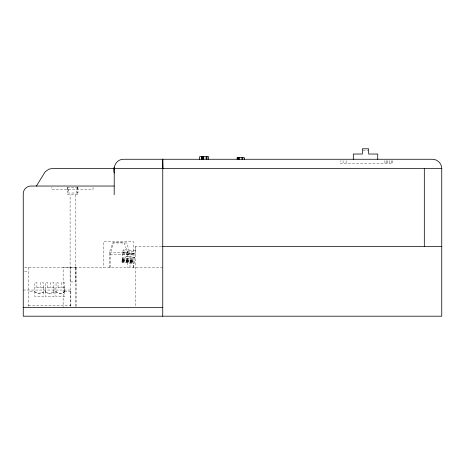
<?xml version="1.0" encoding="UTF-8"?>
<svg xmlns="http://www.w3.org/2000/svg" width="465" height="465" viewBox="0 0 465 465"><rect width="100%" height="100%" fill="white"/><g stroke="black" fill="none" stroke-linecap="round" stroke-linejoin="round"><path stroke-width="0.35" stroke-dasharray="2.33 1.74" d="M45.308 290.044C45.413 295.804 52.789 292.026 55.98 291.811C58.294 293.985 64.995 294.072 64.583 290.044C65.385 294.583 55.033 294.49 55.934 290.044M64.623 291.84L64.583 290.044M133.647 267.549L135.722 246.45L162.75 246.45M77.94 192.615L77.76 193.01L67.477 193.01L67.477 194.754L77.94 194.754L77.94 186.035M110.135 267.549L110.135 254.646L113.239 242.963L126.91 242.963L130.014 254.646L130.014 267.549M109.333 267.549L109.333 252.379L112.908 242.788L124.074 242.788L127.643 252.379L127.643 267.549M54.027 290.044C54.411 294.113 47.726 293.985 45.39 291.811C41.902 291.886 38.037 295.008 34.794 291.811L28.481 291.811M34.794 291.811C36.904 293.729 41.234 293.706 43.355 291.811M77.94 188.168L77.492 187.866C75.934 189.104 75.934 191.679 77.492 192.917L77.76 193.01M362.991 150.544L368.675 150.544M77.76 187.779L67.477 187.779L67.477 186.907M109.333 252.379L127.643 252.379M110.135 254.646L130.014 254.646M24.692 267.375L76.103 267.375M162.75 267.549L63.147 267.549L63.147 307.481M24.558 271.386L28.481 271.386M23.25 290.044L70.854 290.044L70.854 307.481M64.542 291.811L70.854 291.811M28.481 305.714L70.854 305.714M135.303 250.711L123.155 249.513L121.894 262.359L134.042 263.556M123.027 250.798L135.175 251.989M122.894 252.193L135.042 253.39M135.001 253.797L126.323 252.943L125.98 256.418L134.658 257.267M122.847 252.669L134.995 253.861M122.76 253.524L134.908 254.715M122.719 253.966L134.867 255.163M134.647 257.407L125.969 256.552L125.626 260.022L134.304 260.877M122.341 257.773L134.49 258.964M122.301 258.215L134.449 259.412M122.225 258.988L134.373 260.179M122.179 259.458L134.327 260.656M122.144 259.807L134.292 261.005M122.126 259.993L134.275 261.185M122.097 260.29L134.246 261.481M122.08 260.47L134.222 261.667M122.063 260.609L134.211 261.807M122.033 260.906L134.182 262.103M122.016 261.08L134.164 262.272M121.993 261.33L134.141 262.527M121.929 261.993L134.077 263.184M392.588 160.657L392.588 163.448L340.275 163.448L340.275 160.657M391.611 160.657L391.611 163.448M389.804 160.657L389.804 163.448M387.45 160.657L387.45 163.448M386.287 160.657L386.287 163.448M384.91 160.657L384.91 163.448M346.123 160.657L346.123 163.448M343.054 160.657L343.054 163.448M205.048 157.298L205.048 158.612M135.722 246.45L135.722 307.481M133.263 267.549L133.263 241.393L103.707 241.393L103.707 267.549M93.035 187.43L93.035 189.522L51.725 189.522L51.725 187.43M77.44 187.43L77.44 189.522M76.103 267.549L76.103 307.481M75.853 267.375L75.853 306.766M75.318 194.754L75.318 281.941L70.099 281.941L70.099 194.754M70.622 267.375L70.622 306.766M67.32 187.43L67.32 189.522M64.455 287.777L64.455 282.546L61.374 282.546L61.374 287.777M58.067 287.777L58.067 282.546L56.038 282.546L56.038 287.777M53.87 287.777L53.87 282.546L50.79 282.546L50.79 287.777M47.482 287.777L47.482 282.546L45.448 282.546L45.448 287.777M43.286 287.777L43.286 282.546L40.205 282.546L40.205 287.777M36.898 287.777L36.898 282.546L34.863 282.546L34.863 287.777M28.481 267.375L28.481 307.481M68.152 190.394L67.477 193.01L68.274 190.394L67.477 187.779L68.152 190.394M43.431 287.777L34.718 287.777L34.718 296.496L43.431 296.496L43.431 287.777M54.021 287.777L45.303 287.777L45.303 296.496L54.021 296.496L54.021 287.777M64.606 287.777L55.887 287.777L55.887 296.496L64.606 296.496L64.606 287.777"/><path stroke-width="0.7" d="M114.175 173.061C112.611 166.848 116.576 159.146 123.51 159.263L432.415 159.263C437.408 159.175 441.837 163.604 441.75 168.597L441.75 316.2L23.25 316.2L23.25 194.754C22.715 189.755 26.976 185.5 31.969 186.035L114.175 186.035M114.175 194.754L114.262 167.383M36.392 186.035L45.25 171.701L49.017 169.091L52.225 168.597L441.75 168.597M162.75 246.45L441.75 246.45M23.25 307.481L162.75 307.481M162.75 159.263L162.971 168.597M114.175 168.597L114.175 169.016M424.313 168.597L424.313 246.45M377.725 159.263L377.725 154.031L368.675 154.031L368.675 148.8L362.357 148.8L362.357 154.031L353.313 154.031L353.313 159.263M244.387 159.263L244.387 157.652L237.057 157.652L237.237 159.263M242.777 157.652L242.777 159.263M241.998 157.652L241.998 159.263M239.336 157.652L239.336 159.263M238.679 157.652L238.679 159.263M238.249 157.652L238.249 159.263M237.987 157.652L237.964 159.263M237.319 157.652L237.342 159.263M208.576 159.263L208.576 156.647L199.619 156.647L199.619 159.263M207.024 156.647L207.024 159.263M206.268 156.647L206.268 159.263M203.693 156.647L203.693 159.263M203.06 156.647L203.06 159.263M202.647 156.647L202.647 159.263M202.496 156.647L202.478 159.263M202.374 156.647L202.391 159.263M202.304 156.647L202.304 159.263M201.659 156.647L201.659 159.263M201.554 156.647L201.508 159.263M162.75 159.111L162.75 316.2M238.097 159.263L238.097 157.652L238.08 159.263"/></g></svg>
